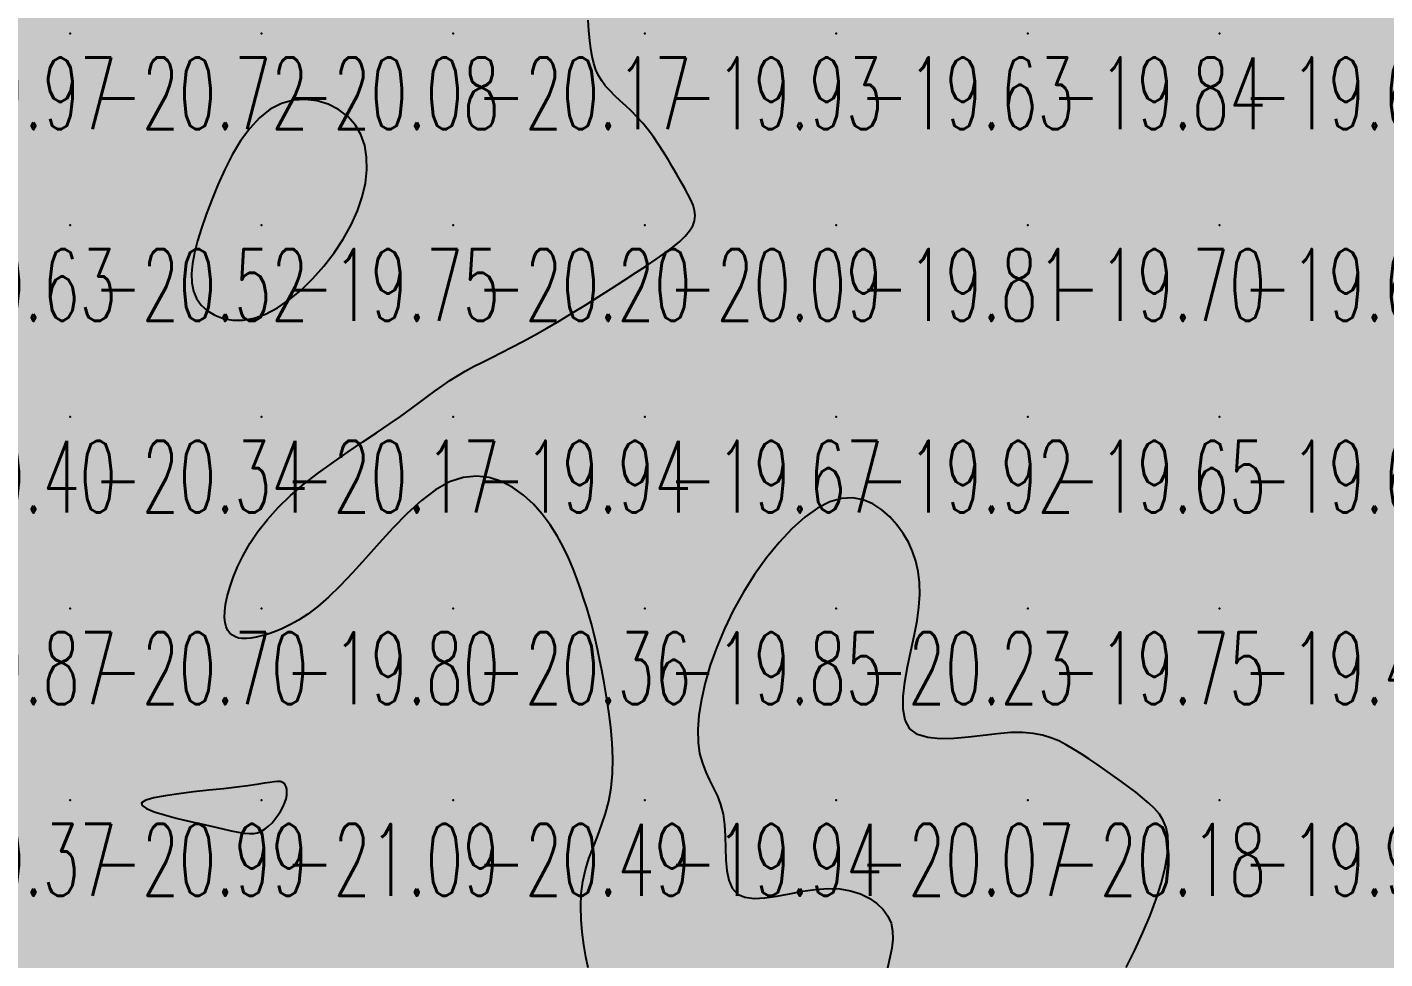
# Model space of a CAD drawing. Header units: millimetres. Extents: x 88261 to 90953, y 390274 to 392322.
# Drawn here: x 89088 to 89158.9, y 391699 to 391747.6 of the extents above; entities that cross this region are included whole.
import ezdxf
from ezdxf.enums import TextEntityAlignment as Align

# ---------------------------------------------------------------- set-up
doc = ezdxf.new("R2010")
doc.units = ezdxf.units.MM
doc.header["$LTSCALE"] = 25
for name, color, linetype in [('CN_03_00', 7, 'Continuous'), ('CN_04_00', 242, 'Continuous'), ('COTEAlt', 7, 'Continuous'), ('TN_COLORIAGE', 7, 'Continuous')]:
    doc.layers.add(name, color=color, linetype=linetype)
doc.styles.add('Simplex 1.0', font='Simplex.shx', dxfattribs={"width": 0.99, "height": 2.5})
doc.styles.get("Standard").update_dxf_attribs({"font": 'times.ttf'})

# ---------------------------------------------------------------- blocks, each defined once
blk = doc.blocks.new('COTE')
at = {"color": 0}
blk.add_point((0, 0), dxfattribs=at)
at = {"layer": 'COTEAlt'}
blk.add_attdef('ALT', text='', height=3.75, dxfattribs=at).set_placement((1.25, -1.25), align=Align.TOP_LEFT)

msp = doc.modelspace()

# ---------------------------------------------------------------- linework, layer by layer
at = {"layer": 'CN_03_00', "elevation": -21, "flags": 128}
msp.add_lwpolyline([(89101.525, 391707.301), (89101.562, 391707.484), (89101.573, 391707.651), (89101.562, 391707.8), (89101.53, 391707.928), (89101.477, 391708.035), (89101.407, 391708.117), (89101.32, 391708.174), (89101.216, 391708.204), (89101.083, 391708.21), (89100.91, 391708.195), (89100.681, 391708.161), (89100.385, 391708.113), (89100.007, 391708.052), (89099.534, 391707.983), (89098.953, 391707.908), (89098.26, 391707.83), (89097.494, 391707.747), (89096.7, 391707.66), (89095.927, 391707.566), (89095.221, 391707.463), (89094.631, 391707.351), (89094.203, 391707.229), (89093.984, 391707.094), (89094.007, 391706.946), (89094.243, 391706.788), (89094.65, 391706.625), (89095.182, 391706.459), (89095.797, 391706.295), (89096.451, 391706.137), (89097.1, 391705.988), (89097.702, 391705.852), (89098.221, 391705.733), (89098.659, 391705.634), (89099.029, 391705.557), (89099.341, 391705.507), (89099.606, 391705.484), (89099.837, 391705.492), (89100.044, 391705.534), (89100.239, 391705.613), (89100.431, 391705.73), (89100.618, 391705.879), (89100.798, 391706.056), (89100.966, 391706.251), (89101.121, 391706.461), (89101.257, 391706.677), (89101.372, 391706.893), (89101.462, 391707.103), (89101.525, 391707.301)], close=True, dxfattribs=at)
at = {"layer": 'CN_04_00', "elevation": -20, "flags": 128}
for points in [[(89117.289, 391698.48), (89117.17, 391699.064), (89117.065, 391699.689), (89116.981, 391700.343), (89116.926, 391701.012), (89116.909, 391701.685), (89116.937, 391702.348), (89117.018, 391702.988), (89117.155, 391703.597), (89117.338, 391704.183), (89117.55, 391704.758), (89117.775, 391705.333), (89117.999, 391705.919), (89118.206, 391706.53), (89118.379, 391707.176), (89118.505, 391707.869), (89118.57, 391708.616), (89118.58, 391709.405), (89118.545, 391710.217), (89118.474, 391711.035), (89118.376, 391711.841), (89118.26, 391712.617), (89118.135, 391713.346), (89118.012, 391714.009), (89117.896, 391714.595), (89117.787, 391715.115), (89117.681, 391715.583), (89117.575, 391716.016), (89117.465, 391716.43), (89117.347, 391716.841), (89117.218, 391717.265), (89117.074, 391717.718), (89116.912, 391718.212), (89116.727, 391718.742), (89116.516, 391719.297), (89116.273, 391719.87), (89115.994, 391720.451), (89115.675, 391721.031), (89115.311, 391721.601), (89114.898, 391722.15), (89114.434, 391722.67), (89113.92, 391723.14), (89113.362, 391723.542), (89112.764, 391723.856), (89112.13, 391724.062), (89111.465, 391724.14), (89110.774, 391724.071), (89110.06, 391723.835), (89109.329, 391723.422), (89108.589, 391722.859), (89107.845, 391722.183), (89107.106, 391721.431), (89106.379, 391720.64), (89105.673, 391719.848), (89104.993, 391719.091), (89104.348, 391718.407), (89103.744, 391717.824), (89103.181, 391717.34), (89102.656, 391716.944), (89102.17, 391716.624), (89101.72, 391716.371), (89101.304, 391716.172), (89100.922, 391716.019), (89100.571, 391715.898), (89100.251, 391715.803), (89099.959, 391715.73), (89099.695, 391715.682), (89099.456, 391715.659), (89099.241, 391715.662), (89099.05, 391715.691), (89098.879, 391715.747), (89098.729, 391715.832), (89098.597, 391715.946), (89098.487, 391716.092), (89098.402, 391716.275), (89098.344, 391716.497), (89098.318, 391716.762), (89098.326, 391717.075), (89098.371, 391717.437), (89098.457, 391717.854), (89098.587, 391718.326), (89098.765, 391718.847), (89098.997, 391719.408), (89099.287, 391720.001), (89099.639, 391720.616), (89100.059, 391721.245), (89100.551, 391721.878), (89101.12, 391722.508), (89101.766, 391723.126), (89102.475, 391723.729), (89103.225, 391724.313), (89103.997, 391724.875), (89104.771, 391725.413), (89105.527, 391725.923), (89106.245, 391726.402), (89106.905, 391726.847), (89107.494, 391727.257), (89108.017, 391727.633), (89108.487, 391727.979), (89108.916, 391728.299), (89109.317, 391728.596), (89109.702, 391728.872), (89110.084, 391729.133), (89110.475, 391729.38), (89110.884, 391729.618), (89111.317, 391729.852), (89111.775, 391730.088), (89112.259, 391730.331), (89112.771, 391730.587), (89113.313, 391730.862), (89113.888, 391731.161), (89114.495, 391731.491), (89115.136, 391731.854), (89115.802, 391732.245), (89116.484, 391732.656), (89117.171, 391733.08), (89117.853, 391733.508), (89118.52, 391733.933), (89119.162, 391734.347), (89119.77, 391734.743), (89120.333, 391735.113), (89120.849, 391735.46), (89121.313, 391735.785), (89121.723, 391736.093), (89122.075, 391736.386), (89122.367, 391736.667), (89122.594, 391736.939), (89122.754, 391737.205), (89122.845, 391737.468), (89122.874, 391737.731), (89122.846, 391737.997), (89122.77, 391738.272), (89122.653, 391738.557), (89122.502, 391738.857), (89122.325, 391739.175), (89122.129, 391739.515), (89121.919, 391739.878), (89121.698, 391740.26), (89121.466, 391740.653), (89121.223, 391741.052), (89120.969, 391741.448), (89120.705, 391741.835), (89120.43, 391742.207), (89120.146, 391742.556), (89119.853, 391742.878), (89119.555, 391743.176), (89119.26, 391743.455), (89118.971, 391743.721), (89118.696, 391743.98), (89118.439, 391744.236), (89118.207, 391744.494), (89118.004, 391744.762), (89117.836, 391745.043), (89117.699, 391745.344), (89117.589, 391745.672), (89117.501, 391746.032), (89117.432, 391746.432), (89117.378, 391746.878), (89117.333, 391747.376), (89117.294, 391747.932)], [(89145.379, 391698.508), (89145.837, 391699.411), (89146.255, 391700.318), (89146.627, 391701.211), (89146.946, 391702.073), (89147.207, 391702.888), (89147.402, 391703.639), (89147.526, 391704.31), (89147.575, 391704.888), (89147.552, 391705.384), (89147.463, 391705.809), (89147.314, 391706.177), (89147.112, 391706.502), (89146.861, 391706.798), (89146.568, 391707.078), (89146.24, 391707.355), (89145.881, 391707.64), (89145.497, 391707.932), (89145.096, 391708.228), (89144.682, 391708.525), (89144.262, 391708.819), (89143.842, 391709.106), (89143.428, 391709.384), (89143.025, 391709.649), (89142.638, 391709.897), (89142.255, 391710.123), (89141.865, 391710.323), (89141.454, 391710.492), (89141.011, 391710.624), (89140.521, 391710.715), (89139.974, 391710.76), (89139.355, 391710.754), (89138.66, 391710.697), (89137.912, 391710.61), (89137.143, 391710.52), (89136.385, 391710.454), (89135.669, 391710.439), (89135.025, 391710.5), (89134.486, 391710.664), (89134.083, 391710.958), (89133.837, 391711.4), (89133.731, 391711.971), (89133.736, 391712.644), (89133.825, 391713.392), (89133.97, 391714.187), (89134.144, 391715.003), (89134.318, 391715.812), (89134.465, 391716.586), (89134.561, 391717.306), (89134.603, 391717.97), (89134.591, 391718.586), (89134.525, 391719.159), (89134.406, 391719.695), (89134.235, 391720.202), (89134.012, 391720.685), (89133.737, 391721.15), (89133.412, 391721.599), (89133.038, 391722.018), (89132.618, 391722.386), (89132.155, 391722.685), (89131.649, 391722.895), (89131.105, 391722.998), (89130.525, 391722.972), (89129.91, 391722.8), (89129.265, 391722.468), (89128.6, 391721.99), (89127.928, 391721.384), (89127.26, 391720.671), (89126.608, 391719.869), (89125.985, 391718.999), (89125.403, 391718.079), (89124.873, 391717.13), (89124.406, 391716.169), (89124.005, 391715.211), (89123.67, 391714.268), (89123.403, 391713.354), (89123.205, 391712.482), (89123.076, 391711.664), (89123.019, 391710.914), (89123.033, 391710.245), (89123.116, 391709.663), (89123.256, 391709.154), (89123.435, 391708.699), (89123.637, 391708.276), (89123.845, 391707.865), (89124.042, 391707.447), (89124.212, 391706.999), (89124.338, 391706.504), (89124.41, 391705.947), (89124.443, 391705.347), (89124.46, 391704.731), (89124.484, 391704.126), (89124.536, 391703.556), (89124.64, 391703.05), (89124.817, 391702.632), (89125.09, 391702.33), (89125.475, 391702.161), (89125.475, 391702.161), (89125.959, 391702.106), (89126.521, 391702.138), (89127.141, 391702.228), (89127.8, 391702.349), (89128.478, 391702.474), (89129.155, 391702.574), (89129.811, 391702.623), (89130.427, 391702.598), (89130.997, 391702.5), (89131.515, 391702.338), (89131.973, 391702.118), (89132.367, 391701.847), (89132.691, 391701.534), (89132.939, 391701.184), (89133.105, 391700.807), (89133.186, 391700.405), (89133.193, 391699.977), (89133.141, 391699.515), (89133.044, 391699.014), (89132.915, 391698.468)]]:
    msp.add_lwpolyline(points, dxfattribs=at)
msp.add_lwpolyline([(89105.256, 391737.987), (89105.505, 391738.719), (89105.67, 391739.434), (89105.747, 391740.124), (89105.734, 391740.781), (89105.63, 391741.396), (89105.431, 391741.961), (89105.135, 391742.467), (89104.743, 391742.905), (89104.269, 391743.266), (89103.73, 391743.54), (89103.146, 391743.718), (89102.532, 391743.791), (89101.908, 391743.749), (89101.29, 391743.581), (89100.696, 391743.28), (89100.141, 391742.84), (89099.627, 391742.282), (89099.153, 391741.628), (89098.719, 391740.903), (89098.323, 391740.133), (89097.965, 391739.341), (89097.644, 391738.552), (89097.359, 391737.789), (89097.111, 391737.074), (89096.904, 391736.41), (89096.743, 391735.794), (89096.636, 391735.226), (89096.588, 391734.705), (89096.604, 391734.229), (89096.691, 391733.797), (89096.855, 391733.407), (89097.099, 391733.061), (89097.418, 391732.766), (89097.803, 391732.532), (89098.248, 391732.367), (89098.743, 391732.282), (89099.282, 391732.285), (89099.856, 391732.387), (89100.458, 391732.597), (89101.078, 391732.921), (89101.705, 391733.347), (89102.327, 391733.862), (89102.932, 391734.45), (89103.506, 391735.097), (89104.038, 391735.789), (89104.515, 391736.511), (89104.925, 391737.248), (89105.256, 391737.987)], close=True, dxfattribs=at)
at = {"layer": 'TN_COLORIAGE', "color": 223}
for points in [[(89090.249, 391747.239, -20), (89080.703, 391747.239, -20), (89090.249, 391757.239, -20), (89080.902, 391747.892, -20)], [(89090.249, 391757.239, -20.335), (89090.249, 391747.239, -20.335), (89100.249, 391757.239, -20.335)], [(89090.249, 391747.239, -20.335), (89100.249, 391747.239, -20.335), (89100.249, 391757.239, -20.335)], [(89100.249, 391747.239, -20.342), (89110.249, 391747.239, -20.342), (89110.249, 391757.239, -20.342)], [(89100.249, 391757.239, -20.342), (89100.249, 391747.239, -20.342), (89110.249, 391757.239, -20.342)], [(89110.249, 391757.239, -20), (89118.332, 391757.239, -20), (89110.249, 391747.239, -20), (89117.028, 391754.018, -20)], [(89117.028, 391754.018, -20.171), (89117.278, 391747.239, -20.171), (89110.249, 391747.239, -20.171)], [(89080.249, 391737.239, -20.722), (89090.249, 391737.239, -20.722), (89090.249, 391747.239, -20.722)], [(89090.249, 391747.239, -20), (89080.703, 391747.239, -20), (89080.249, 391737.239, -20), (89080.249, 391746.721, -20)], [(89090.249, 391737.239, -20), (89096.983, 391737.239, -20), (89100.249, 391747.239, -20), (89100.249, 391744.813, -20)], [(89090.249, 391747.239, -20.08), (89090.249, 391737.239, -20.08), (89100.249, 391747.239, -20.08)], [(89110.249, 391747.239, -20), (89106.196, 391743.187, -20), (89100.249, 391747.239, -20), (89100.249, 391744.813, -20)], [(89110.249, 391737.239, -20), (89105.776, 391737.239, -20), (89110.249, 391747.239, -20), (89106.196, 391743.187, -20)], [(89110.249, 391737.239, -20), (89117.625, 391744.616, -20), (89110.249, 391747.239, -20), (89117.278, 391747.239, -20)], [(89110.249, 391737.239, -20), (89117.625, 391744.616, -20), (89120.249, 391737.239, -20), (89120.249, 391742.869, -20)], [(89122.255, 391739.245, -20.093), (89120.249, 391742.869, -20.093), (89120.249, 391737.239, -20.093)], [(89122.255, 391739.245, -20.093), (89123.505, 391737.239, -20.093), (89120.249, 391737.239, -20.093)], [(89080.249, 391737.239, -20.516), (89080.249, 391727.239, -20.516), (89090.249, 391737.239, -20.516)], [(89080.249, 391727.239, -20.516), (89090.249, 391727.239, -20.516), (89090.249, 391737.239, -20.516)], [(89090.249, 391737.239, -20), (89096.983, 391737.239, -20), (89090.249, 391727.239, -20), (89095.974, 391732.965, -20)], [(89110.249, 391737.239, -20), (89105.776, 391737.239, -20), (89100.249, 391727.239, -20), (89100.249, 391731.345, -20)], [(89110.249, 391737.239, -20), (89110.249, 391729.483, -20), (89100.249, 391727.239, -20), (89107.734, 391727.239, -20)], [(89110.249, 391737.239, -20), (89110.249, 391729.483, -20), (89120.249, 391737.239, -20), (89114.118, 391731.109, -20)], [(89120.249, 391735.027, -20.093), (89114.118, 391731.109, -20.093), (89120.249, 391737.239, -20.093)], [(89120.249, 391735.027, -20.093), (89123.505, 391737.239, -20.093), (89120.249, 391737.239, -20.093)], [(89090.249, 391727.239, -20), (89095.974, 391732.965, -20), (89100.249, 391727.239, -20), (89100.249, 391731.345, -20)], [(89080.249, 391727.239, -20), (89080.249, 391719.673, -20), (89090.249, 391727.239, -20), (89083.024, 391720.014, -20)], [(89090.249, 391717.239, -20), (89081.798, 391717.239, -20), (89090.249, 391727.239, -20), (89083.024, 391720.014, -20)], [(89090.249, 391717.239, -20), (89097.99, 391717.239, -20), (89100.249, 391727.239, -20), (89100.249, 391722.642, -20)], [(89090.249, 391727.239, -20.174), (89090.249, 391717.239, -20.174), (89100.249, 391727.239, -20.174)], [(89100.249, 391722.642, -20.174), (89107.734, 391727.239, -20.174), (89100.249, 391727.239, -20.174)], [(89103.898, 391717.239, -20.357), (89110.249, 391725.828, -20.357), (89110.249, 391717.239, -20.357)], [(89115.468, 391722.459, -20.357), (89110.249, 391725.828, -20.357), (89110.249, 391717.239, -20.357)], [(89124.183, 391717.239, -20.234), (89130.249, 391724.572, -20.234), (89130.249, 391717.239, -20.234)], [(89134.281, 391721.272, -20.234), (89130.249, 391724.572, -20.234), (89130.249, 391717.239, -20.234)], [(89115.468, 391722.459, -20.357), (89117.268, 391717.239, -20.357), (89110.249, 391717.239, -20.357)], [(89134.281, 391721.272, -20.234), (89135.052, 391717.239, -20.234), (89130.249, 391717.239, -20.234)], [(89080.249, 391707.239, -20.702), (89090.249, 391707.239, -20.702), (89090.249, 391717.239, -20.702)], [(89090.249, 391717.239, -20), (89081.798, 391717.239, -20), (89080.249, 391707.239, -20), (89080.249, 391714.681, -20)], [(89090.249, 391707.239, -20), (89098.533, 391715.524, -20), (89090.249, 391717.239, -20), (89097.99, 391717.239, -20)], [(89101.477, 391708.468, -20), (89100.249, 391707.935, -20), (89110.249, 391717.239, -20), (89100.249, 391715.657, -20)], [(89100.249, 391715.657, -20.357), (89103.898, 391717.239, -20.357), (89110.249, 391717.239, -20.357)], [(89101.761, 391707.239, -20.357), (89101.477, 391708.468, -20.357), (89110.249, 391707.239, -20.357), (89110.249, 391717.239, -20.357)], [(89110.249, 391707.239, -20), (89117.903, 391714.894, -20), (89110.249, 391717.239, -20), (89117.268, 391717.239, -20)], [(89130.249, 391717.239, -20), (89122.256, 391709.247, -20), (89130.249, 391707.239, -20), (89124.986, 391707.239, -20)], [(89124.183, 391717.239, -20.234), (89122.256, 391709.247, -20.234), (89130.249, 391717.239, -20.234)], [(89130.249, 391717.239, -20), (89135.052, 391717.239, -20), (89130.249, 391707.239, -20), (89132.299, 391709.29, -20)], [(89091.244, 391707.239, -20), (89100.249, 391707.935, -20), (89090.249, 391707.239, -20), (89100.249, 391715.657, -20)], [(89100.249, 391715.657, -20.99), (89098.533, 391715.524, -20.99), (89090.249, 391707.239, -20.99)], [(89117.903, 391714.894, -20.495), (89119.188, 391707.239, -20.495), (89110.249, 391707.239, -20.495)], [(89140.249, 391707.239, -20), (89140.249, 391711.352, -20), (89130.249, 391707.239, -20), (89132.299, 391709.29, -20)], [(89142.835, 391709.826, -20.177), (89140.249, 391711.352, -20.177), (89140.249, 391707.239, -20.177)], [(89142.835, 391709.826, -20.177), (89146.562, 391707.239, -20.177), (89140.249, 391707.239, -20.177)], [(89080.249, 391697.239, -20.99), (89090.249, 391697.239, -20.99), (89090.249, 391707.239, -20.99)], [(89080.249, 391707.239, -20.99), (89080.249, 391697.239, -20.99), (89090.249, 391707.239, -20.99)], [(89091.244, 391707.239, -20.516), (89098.679, 391705.67, -20.516), (89090.249, 391707.239, -20.516), (89090.249, 391697.239, -20.516)], [(89100.249, 391697.239, -20.495), (89110.249, 391697.239, -20.495), (89110.249, 391707.239, -20.495)], [(89100.249, 391705.192, -20.495), (89101.761, 391707.239, -20.495), (89100.249, 391697.239, -20.495), (89110.249, 391707.239, -20.495)], [(89110.249, 391707.239, -20), (89119.188, 391707.239, -20), (89110.249, 391697.239, -20), (89116.372, 391703.362, -20)], [(89130.249, 391703.472, -20.065), (89123.827, 391700.818, -20.065), (89130.249, 391707.239, -20.065)], [(89124.986, 391707.239, -20.065), (89123.827, 391700.818, -20.065), (89130.249, 391707.239, -20.065)], [(89140.249, 391707.239, -20), (89134.041, 391701.032, -20), (89130.249, 391707.239, -20), (89130.249, 391703.472, -20)], [(89140.249, 391697.239, -20), (89132.214, 391697.239, -20), (89140.249, 391707.239, -20), (89134.041, 391701.032, -20)], [(89140.249, 391697.239, -20), (89148.354, 391705.345, -20), (89140.249, 391707.239, -20), (89146.562, 391707.239, -20)], [(89100.249, 391705.192, -20.516), (89098.679, 391705.67, -20.516), (89100.249, 391697.239, -20.516), (89090.249, 391697.239, -20.516)], [(89145.18, 391697.239, -20.441), (89148.354, 391705.345, -20.441), (89140.249, 391697.239, -20.441)], [(89116.372, 391703.362, -20.093), (89117.433, 391697.239, -20.093), (89110.249, 391697.239, -20.093)]]:
    msp.add_solid(points, dxfattribs=at)
at = {"layer": 'TN_COLORIAGE', "color": 213}
for points in [[(89117.278, 391747.239, -19.919), (89117.028, 391754.018, -19.919), (89120.249, 391747.239, -19.919), (89120.249, 391757.239, -19.919)], [(89120.249, 391747.239, -19.943), (89130.249, 391747.239, -19.943), (89130.249, 391757.239, -19.943)], [(89120.249, 391757.239, -19.943), (89120.249, 391747.239, -19.943), (89130.249, 391757.239, -19.943)], [(89130.249, 391747.239, -19.991), (89140.249, 391747.239, -19.991), (89140.249, 391757.239, -19.991)], [(89130.249, 391757.239, -19.991), (89130.249, 391747.239, -19.991), (89140.249, 391757.239, -19.991)], [(89140.249, 391747.239, -19.369), (89150.249, 391747.239, -19.369), (89150.249, 391757.239, -19.369)], [(89140.249, 391757.239, -19.369), (89140.249, 391747.239, -19.369), (89150.249, 391757.239, -19.369)], [(89150.249, 391757.239, -19.307), (89150.249, 391747.239, -19.307), (89160.249, 391757.239, -19.307)], [(89150.249, 391747.239, -19.307), (89160.249, 391747.239, -19.307), (89160.249, 391757.239, -19.307)], [(89117.278, 391747.239, -19.928), (89117.625, 391744.616, -19.928), (89120.249, 391747.239, -19.928)], [(89120.249, 391742.869, -19.928), (89117.625, 391744.616, -19.928), (89120.249, 391747.239, -19.928)], [(89120.249, 391742.869, -19.63), (89122.255, 391739.245, -19.63), (89120.249, 391747.239, -19.63), (89130.249, 391747.239, -19.63)], [(89123.505, 391737.239, -19.63), (89122.255, 391739.245, -19.63), (89130.249, 391737.239, -19.63), (89130.249, 391747.239, -19.63)], [(89130.249, 391737.239, -19.835), (89140.249, 391737.239, -19.835), (89140.249, 391747.239, -19.835)], [(89130.249, 391747.239, -19.835), (89130.249, 391737.239, -19.835), (89140.249, 391747.239, -19.835)], [(89140.249, 391737.239, -19.694), (89150.249, 391737.239, -19.694), (89150.249, 391747.239, -19.694)], [(89140.249, 391747.239, -19.694), (89140.249, 391737.239, -19.694), (89150.249, 391747.239, -19.694)], [(89150.249, 391747.239, -19.417), (89150.249, 391737.239, -19.417), (89160.249, 391747.239, -19.417)], [(89150.249, 391737.239, -19.417), (89160.249, 391737.239, -19.417), (89160.249, 391747.239, -19.417)], [(89100.249, 391744.813, -19.75), (89096.983, 391737.239, -19.75), (89100.249, 391737.239, -19.75)], [(89100.249, 391744.813, -19.75), (89106.196, 391743.187, -19.75), (89100.249, 391737.239, -19.75)], [(89106.196, 391743.187, -19.75), (89105.776, 391737.239, -19.75), (89100.249, 391737.239, -19.75)], [(89100.249, 391731.345, -19.75), (89095.974, 391732.965, -19.75), (89100.249, 391737.239, -19.75)], [(89095.974, 391732.965, -19.75), (89096.983, 391737.239, -19.75), (89100.249, 391737.239, -19.75)], [(89100.249, 391731.345, -19.75), (89105.776, 391737.239, -19.75), (89100.249, 391737.239, -19.75)], [(89120.249, 391727.239, -19.808), (89130.249, 391727.239, -19.808), (89130.249, 391737.239, -19.808)], [(89123.505, 391737.239, -19.673), (89120.249, 391735.027, -19.673), (89130.249, 391737.239, -19.673), (89120.249, 391727.239, -19.673)], [(89130.249, 391737.239, -19.701), (89130.249, 391727.239, -19.701), (89140.249, 391737.239, -19.701)], [(89130.249, 391727.239, -19.701), (89140.249, 391727.239, -19.701), (89140.249, 391737.239, -19.701)], [(89140.249, 391737.239, -19.673), (89140.249, 391727.239, -19.673), (89150.249, 391737.239, -19.673)], [(89140.249, 391727.239, -19.673), (89150.249, 391727.239, -19.673), (89150.249, 391737.239, -19.673)], [(89150.249, 391737.239, -19.307), (89150.249, 391727.239, -19.307), (89160.249, 391737.239, -19.307)], [(89150.249, 391727.239, -19.307), (89160.249, 391727.239, -19.307), (89160.249, 391737.239, -19.307)], [(89114.118, 391731.109, -19.673), (89120.249, 391735.027, -19.673), (89110.249, 391727.239, -19.673), (89120.249, 391727.239, -19.673)], [(89114.118, 391731.109, -19.941), (89110.249, 391729.483, -19.941), (89110.249, 391727.239, -19.941)], [(89107.734, 391727.239, -19.941), (89110.249, 391729.483, -19.941), (89110.249, 391727.239, -19.941)], [(89107.734, 391727.239, -19.795), (89100.249, 391722.642, -19.795), (89110.249, 391727.239, -19.795), (89100.249, 391717.239, -19.795)], [(89110.249, 391725.828, -19.795), (89103.898, 391717.239, -19.795), (89110.249, 391727.239, -19.795), (89100.249, 391717.239, -19.795)], [(89110.249, 391725.828, -19.673), (89115.468, 391722.459, -19.673), (89110.249, 391727.239, -19.673), (89120.249, 391727.239, -19.673)], [(89117.268, 391717.239, -19.673), (89115.468, 391722.459, -19.673), (89120.249, 391717.239, -19.673), (89120.249, 391727.239, -19.673)], [(89130.249, 391724.572, -19.848), (89124.183, 391717.239, -19.848), (89130.249, 391727.239, -19.848), (89120.249, 391717.239, -19.848)], [(89120.249, 391727.239, -19.915), (89120.249, 391717.239, -19.915), (89130.249, 391727.239, -19.915)], [(89130.249, 391724.572, -19.654), (89134.281, 391721.272, -19.654), (89130.249, 391727.239, -19.654), (89140.249, 391727.239, -19.654)], [(89135.052, 391717.239, -19.654), (89134.281, 391721.272, -19.654), (89140.249, 391717.239, -19.654), (89140.249, 391727.239, -19.654)], [(89140.249, 391727.239, -19.647), (89140.249, 391717.239, -19.647), (89150.249, 391727.239, -19.647)], [(89140.249, 391717.239, -19.647), (89150.249, 391717.239, -19.647), (89150.249, 391727.239, -19.647)], [(89150.249, 391727.239, -19.528), (89150.249, 391717.239, -19.528), (89160.249, 391727.239, -19.528)], [(89150.249, 391717.239, -19.528), (89160.249, 391717.239, -19.528), (89160.249, 391727.239, -19.528)], [(89100.249, 391722.642, -19.795), (89097.99, 391717.239, -19.795), (89100.249, 391717.239, -19.795)], [(89097.99, 391717.239, -19.795), (89098.533, 391715.524, -19.795), (89100.249, 391717.239, -19.795)], [(89098.533, 391715.524, -19.795), (89100.249, 391715.657, -19.795), (89100.249, 391717.239, -19.795)], [(89103.898, 391717.239, -19.795), (89100.249, 391715.657, -19.795), (89100.249, 391717.239, -19.795)], [(89117.268, 391717.239, -19.848), (89117.903, 391714.894, -19.848), (89120.249, 391717.239, -19.848)], [(89119.188, 391707.239, -19.848), (89117.903, 391714.894, -19.848), (89120.249, 391707.239, -19.848), (89120.249, 391717.239, -19.848)], [(89122.256, 391709.247, -19.848), (89124.183, 391717.239, -19.848), (89120.249, 391707.239, -19.848), (89120.249, 391717.239, -19.848)], [(89132.299, 391709.29, -19.747), (89135.052, 391717.239, -19.747), (89140.249, 391717.239, -19.747)], [(89132.299, 391709.29, -19.747), (89140.249, 391711.352, -19.747), (89140.249, 391717.239, -19.747)], [(89140.249, 391711.352, -19.494), (89142.835, 391709.826, -19.494), (89140.249, 391717.239, -19.494), (89150.249, 391717.239, -19.494)], [(89146.562, 391707.239, -19.494), (89142.835, 391709.826, -19.494), (89150.249, 391707.239, -19.494), (89150.249, 391717.239, -19.494)], [(89150.249, 391707.239, -19.944), (89160.249, 391707.239, -19.944), (89160.249, 391717.239, -19.944)], [(89150.249, 391717.239, -19.944), (89150.249, 391707.239, -19.944), (89160.249, 391717.239, -19.944)], [(89124.986, 391707.239, -19.941), (89122.256, 391709.247, -19.941), (89120.249, 391707.239, -19.941)], [(89116.372, 391703.362, -19.941), (89119.188, 391707.239, -19.941), (89120.249, 391707.239, -19.941)], [(89117.433, 391697.239, -19.941), (89116.372, 391703.362, -19.941), (89120.249, 391697.239, -19.941), (89120.249, 391707.239, -19.941)], [(89123.827, 391700.818, -19.941), (89124.986, 391707.239, -19.941), (89120.249, 391697.239, -19.941), (89120.249, 391707.239, -19.941)], [(89148.354, 391705.345, -19.547), (89145.18, 391697.239, -19.547), (89150.249, 391707.239, -19.547), (89150.249, 391697.239, -19.547)], [(89146.562, 391707.239, -19.897), (89148.354, 391705.345, -19.897), (89150.249, 391707.239, -19.897)], [(89150.249, 391697.239, -19.376), (89160.249, 391697.239, -19.376), (89160.249, 391707.239, -19.376)], [(89150.249, 391707.239, -19.376), (89150.249, 391697.239, -19.376), (89160.249, 391707.239, -19.376)], [(89123.827, 391700.818, -19.892), (89130.249, 391703.472, -19.892), (89120.249, 391697.239, -19.892), (89130.249, 391697.239, -19.892)], [(89130.249, 391703.472, -19.892), (89134.041, 391701.032, -19.892), (89130.249, 391697.239, -19.892)], [(89134.041, 391701.032, -19.892), (89132.214, 391697.239, -19.892), (89130.249, 391697.239, -19.892)]]:
    msp.add_solid(points, dxfattribs=at)
at = {"layer": 'TN_COLORIAGE', "color": 233}
for points in [[(89101.477, 391708.468, -21.09), (89101.761, 391707.239, -21.09), (89100.249, 391707.239, -21.09)], [(89100.249, 391707.935, -21.09), (89101.477, 391708.468, -21.09), (89100.249, 391707.239, -21.09)], [(89100.249, 391707.935, -21.09), (89091.244, 391707.239, -21.09), (89100.249, 391707.239, -21.09)], [(89098.679, 391705.67, -21.09), (89091.244, 391707.239, -21.09), (89100.249, 391707.239, -21.09)], [(89098.679, 391705.67, -21.09), (89100.249, 391705.192, -21.09), (89100.249, 391707.239, -21.09)], [(89101.761, 391707.239, -21.09), (89100.249, 391705.192, -21.09), (89100.249, 391707.239, -21.09)]]:
    msp.add_solid(points, dxfattribs=at)

# ---------------------------------------------------------------- block references
at = {"layer": 'COTEAlt'}
ref = msp.add_blockref('COTE', (89080.249, 391747.239), dxfattribs=at)
ref.add_attrib('ALT', '-19.97', dxfattribs={"height": 3.75, "style": 'Simplex 1.0', "width": 0.6}).set_placement((89081.499, 391745.989), align=Align.TOP_LEFT)
ref = msp.add_blockref('COTE', (89090.249, 391747.239), dxfattribs=at)
ref.add_attrib('ALT', '-20.72', dxfattribs={"height": 3.75, "style": 'Simplex 1.0', "width": 0.6}).set_placement((89091.499, 391745.989), align=Align.TOP_LEFT)
ref = msp.add_blockref('COTE', (89100.249, 391747.239), dxfattribs=at)
ref.add_attrib('ALT', '-20.08', dxfattribs={"height": 3.75, "style": 'Simplex 1.0', "width": 0.6}).set_placement((89101.499, 391745.989), align=Align.TOP_LEFT)
ref = msp.add_blockref('COTE', (89110.249, 391747.239), dxfattribs=at)
ref.add_attrib('ALT', '-20.17', dxfattribs={"height": 3.75, "style": 'Simplex 1.0', "width": 0.6}).set_placement((89111.499, 391745.989), align=Align.TOP_LEFT)
ref = msp.add_blockref('COTE', (89120.249, 391747.239), dxfattribs=at)
ref.add_attrib('ALT', '-19.93', dxfattribs={"height": 3.75, "style": 'Simplex 1.0', "width": 0.6}).set_placement((89121.499, 391745.989), align=Align.TOP_LEFT)
ref = msp.add_blockref('COTE', (89130.249, 391747.239), dxfattribs=at)
ref.add_attrib('ALT', '-19.63', dxfattribs={"height": 3.75, "style": 'Simplex 1.0', "width": 0.6}).set_placement((89131.499, 391745.989), align=Align.TOP_LEFT)
ref = msp.add_blockref('COTE', (89140.249, 391747.239), dxfattribs=at)
ref.add_attrib('ALT', '-19.84', dxfattribs={"height": 3.75, "style": 'Simplex 1.0', "width": 0.6}).set_placement((89141.499, 391745.989), align=Align.TOP_LEFT)
ref = msp.add_blockref('COTE', (89150.249, 391747.239), dxfattribs=at)
ref.add_attrib('ALT', '-19.69', dxfattribs={"height": 3.75, "style": 'Simplex 1.0', "width": 0.6}).set_placement((89151.499, 391745.989), align=Align.TOP_LEFT)
ref = msp.add_blockref('COTE', (89080.249, 391737.239), dxfattribs=at)
ref.add_attrib('ALT', '-20.63', dxfattribs={"height": 3.75, "style": 'Simplex 1.0', "width": 0.6}).set_placement((89081.499, 391735.989), align=Align.TOP_LEFT)
ref = msp.add_blockref('COTE', (89090.249, 391737.239), dxfattribs=at)
ref.add_attrib('ALT', '-20.52', dxfattribs={"height": 3.75, "style": 'Simplex 1.0', "width": 0.6}).set_placement((89091.499, 391735.989), align=Align.TOP_LEFT)
ref = msp.add_blockref('COTE', (89100.249, 391737.239), dxfattribs=at)
ref.add_attrib('ALT', '-19.75', dxfattribs={"height": 3.75, "style": 'Simplex 1.0', "width": 0.6}).set_placement((89101.499, 391735.989), align=Align.TOP_LEFT)
ref = msp.add_blockref('COTE', (89110.249, 391737.239), dxfattribs=at)
ref.add_attrib('ALT', '-20.20', dxfattribs={"height": 3.75, "style": 'Simplex 1.0', "width": 0.6}).set_placement((89111.499, 391735.989), align=Align.TOP_LEFT)
ref = msp.add_blockref('COTE', (89120.249, 391737.239), dxfattribs=at)
ref.add_attrib('ALT', '-20.09', dxfattribs={"height": 3.75, "style": 'Simplex 1.0', "width": 0.6}).set_placement((89121.499, 391735.989), align=Align.TOP_LEFT)
ref = msp.add_blockref('COTE', (89130.249, 391737.239), dxfattribs=at)
ref.add_attrib('ALT', '-19.81', dxfattribs={"height": 3.75, "style": 'Simplex 1.0', "width": 0.6}).set_placement((89131.499, 391735.989), align=Align.TOP_LEFT)
ref = msp.add_blockref('COTE', (89140.249, 391737.239), dxfattribs=at)
ref.add_attrib('ALT', '-19.70', dxfattribs={"height": 3.75, "style": 'Simplex 1.0', "width": 0.6}).set_placement((89141.499, 391735.989), align=Align.TOP_LEFT)
ref = msp.add_blockref('COTE', (89150.249, 391737.239), dxfattribs=at)
ref.add_attrib('ALT', '-19.67', dxfattribs={"height": 3.75, "style": 'Simplex 1.0', "width": 0.6}).set_placement((89151.499, 391735.989), align=Align.TOP_LEFT)
ref = msp.add_blockref('COTE', (89080.249, 391727.239), dxfattribs=at)
ref.add_attrib('ALT', '-20.40', dxfattribs={"height": 3.75, "style": 'Simplex 1.0', "width": 0.6}).set_placement((89081.499, 391725.989), align=Align.TOP_LEFT)
ref = msp.add_blockref('COTE', (89090.249, 391727.239), dxfattribs=at)
ref.add_attrib('ALT', '-20.34', dxfattribs={"height": 3.75, "style": 'Simplex 1.0', "width": 0.6}).set_placement((89091.499, 391725.989), align=Align.TOP_LEFT)
ref = msp.add_blockref('COTE', (89100.249, 391727.239), dxfattribs=at)
ref.add_attrib('ALT', '-20.17', dxfattribs={"height": 3.75, "style": 'Simplex 1.0', "width": 0.6}).set_placement((89101.499, 391725.989), align=Align.TOP_LEFT)
ref = msp.add_blockref('COTE', (89110.249, 391727.239), dxfattribs=at)
ref.add_attrib('ALT', '-19.94', dxfattribs={"height": 3.75, "style": 'Simplex 1.0', "width": 0.6}).set_placement((89111.499, 391725.989), align=Align.TOP_LEFT)
ref = msp.add_blockref('COTE', (89120.249, 391727.239), dxfattribs=at)
ref.add_attrib('ALT', '-19.67', dxfattribs={"height": 3.75, "style": 'Simplex 1.0', "width": 0.6}).set_placement((89121.499, 391725.989), align=Align.TOP_LEFT)
ref = msp.add_blockref('COTE', (89130.249, 391727.239), dxfattribs=at)
ref.add_attrib('ALT', '-19.92', dxfattribs={"height": 3.75, "style": 'Simplex 1.0', "width": 0.6}).set_placement((89131.499, 391725.989), align=Align.TOP_LEFT)
ref = msp.add_blockref('COTE', (89140.249, 391727.239), dxfattribs=at)
ref.add_attrib('ALT', '-19.65', dxfattribs={"height": 3.75, "style": 'Simplex 1.0', "width": 0.6}).set_placement((89141.499, 391725.989), align=Align.TOP_LEFT)
ref = msp.add_blockref('COTE', (89150.249, 391727.239), dxfattribs=at)
ref.add_attrib('ALT', '-19.65', dxfattribs={"height": 3.75, "style": 'Simplex 1.0', "width": 0.6}).set_placement((89151.499, 391725.989), align=Align.TOP_LEFT)
ref = msp.add_blockref('COTE', (89080.249, 391717.239), dxfattribs=at)
ref.add_attrib('ALT', '-19.87', dxfattribs={"height": 3.75, "style": 'Simplex 1.0', "width": 0.6}).set_placement((89081.499, 391715.989), align=Align.TOP_LEFT)
ref = msp.add_blockref('COTE', (89090.249, 391717.239), dxfattribs=at)
ref.add_attrib('ALT', '-20.70', dxfattribs={"height": 3.75, "style": 'Simplex 1.0', "width": 0.6}).set_placement((89091.499, 391715.989), align=Align.TOP_LEFT)
ref = msp.add_blockref('COTE', (89100.249, 391717.239), dxfattribs=at)
ref.add_attrib('ALT', '-19.80', dxfattribs={"height": 3.75, "style": 'Simplex 1.0', "width": 0.6}).set_placement((89101.499, 391715.989), align=Align.TOP_LEFT)
ref = msp.add_blockref('COTE', (89110.249, 391717.239), dxfattribs=at)
ref.add_attrib('ALT', '-20.36', dxfattribs={"height": 3.75, "style": 'Simplex 1.0', "width": 0.6}).set_placement((89111.499, 391715.989), align=Align.TOP_LEFT)
ref = msp.add_blockref('COTE', (89120.249, 391717.239), dxfattribs=at)
ref.add_attrib('ALT', '-19.85', dxfattribs={"height": 3.75, "style": 'Simplex 1.0', "width": 0.6}).set_placement((89121.499, 391715.989), align=Align.TOP_LEFT)
ref = msp.add_blockref('COTE', (89130.249, 391717.239), dxfattribs=at)
ref.add_attrib('ALT', '-20.23', dxfattribs={"height": 3.75, "style": 'Simplex 1.0', "width": 0.6}).set_placement((89131.499, 391715.989), align=Align.TOP_LEFT)
ref = msp.add_blockref('COTE', (89140.249, 391717.239), dxfattribs=at)
ref.add_attrib('ALT', '-19.75', dxfattribs={"height": 3.75, "style": 'Simplex 1.0', "width": 0.6}).set_placement((89141.499, 391715.989), align=Align.TOP_LEFT)
ref = msp.add_blockref('COTE', (89150.249, 391717.239), dxfattribs=at)
ref.add_attrib('ALT', '-19.49', dxfattribs={"height": 3.75, "style": 'Simplex 1.0', "width": 0.6}).set_placement((89151.499, 391715.989), align=Align.TOP_LEFT)
ref = msp.add_blockref('COTE', (89080.249, 391707.239), dxfattribs=at)
ref.add_attrib('ALT', '-20.37', dxfattribs={"height": 3.75, "style": 'Simplex 1.0', "width": 0.6}).set_placement((89081.499, 391705.989), align=Align.TOP_LEFT)
ref = msp.add_blockref('COTE', (89090.249, 391707.239), dxfattribs=at)
ref.add_attrib('ALT', '-20.99', dxfattribs={"height": 3.75, "style": 'Simplex 1.0', "width": 0.6}).set_placement((89091.499, 391705.989), align=Align.TOP_LEFT)
ref = msp.add_blockref('COTE', (89100.249, 391707.239), dxfattribs=at)
ref.add_attrib('ALT', '-21.09', dxfattribs={"height": 3.75, "style": 'Simplex 1.0', "width": 0.6}).set_placement((89101.499, 391705.989), align=Align.TOP_LEFT)
ref = msp.add_blockref('COTE', (89110.249, 391707.239), dxfattribs=at)
ref.add_attrib('ALT', '-20.49', dxfattribs={"height": 3.75, "style": 'Simplex 1.0', "width": 0.6}).set_placement((89111.499, 391705.989), align=Align.TOP_LEFT)
ref = msp.add_blockref('COTE', (89120.249, 391707.239), dxfattribs=at)
ref.add_attrib('ALT', '-19.94', dxfattribs={"height": 3.75, "style": 'Simplex 1.0', "width": 0.6}).set_placement((89121.499, 391705.989), align=Align.TOP_LEFT)
ref = msp.add_blockref('COTE', (89130.249, 391707.239), dxfattribs=at)
ref.add_attrib('ALT', '-20.07', dxfattribs={"height": 3.75, "style": 'Simplex 1.0', "width": 0.6}).set_placement((89131.499, 391705.989), align=Align.TOP_LEFT)
ref = msp.add_blockref('COTE', (89140.249, 391707.239), dxfattribs=at)
ref.add_attrib('ALT', '-20.18', dxfattribs={"height": 3.75, "style": 'Simplex 1.0', "width": 0.6}).set_placement((89141.499, 391705.989), align=Align.TOP_LEFT)
ref = msp.add_blockref('COTE', (89150.249, 391707.239), dxfattribs=at)
ref.add_attrib('ALT', '-19.90', dxfattribs={"height": 3.75, "style": 'Simplex 1.0', "width": 0.6}).set_placement((89151.499, 391705.989), align=Align.TOP_LEFT)

doc.saveas('drawing.dxf')
